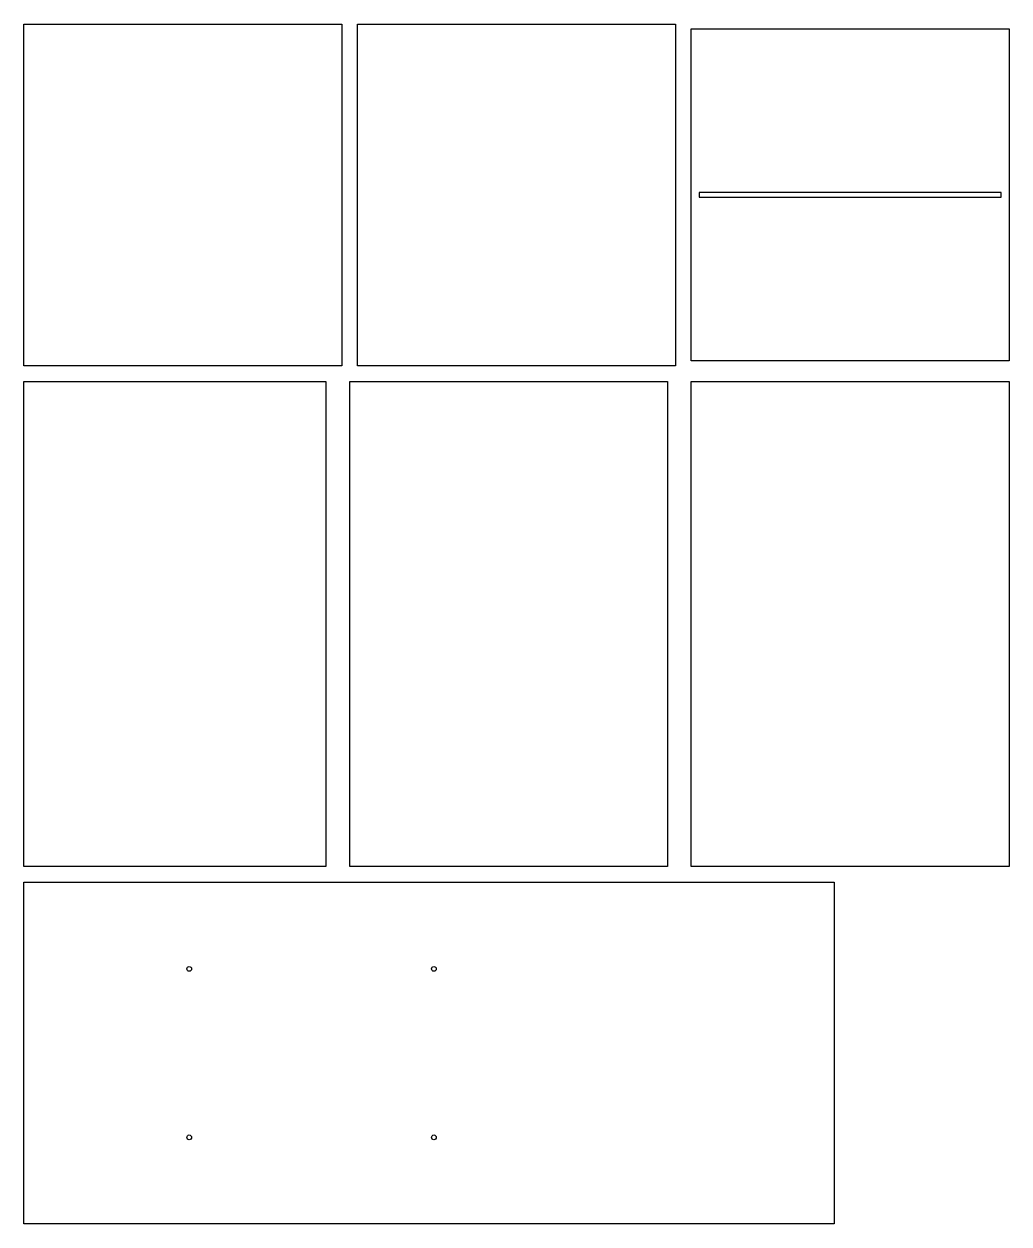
# Model space of a CAD drawing. Header units: millimetres. Extents: x -255 to 365, y -108 to 648.
import ezdxf

# ---------------------------------------------------------------- set-up
doc = ezdxf.new("R2010")
doc.units = ezdxf.units.MM
doc.layers.get('0').update_dxf_attribs({"linetype": 'CONTINUOUS'})

msp = doc.modelspace()

# ---------------------------------------------------------------- linework, layer by layer
for points in [[(-255, 432.5), (-255, 647.5), (-55, 647.5), (-55, 432.5)], [(-45, 432.5), (-45, 647.5), (155, 647.5), (155, 432.5)], [(365, 435.5), (165, 435.5), (165, 644.5), (365, 644.5)], [(170, 538.5), (360, 538.5), (360, 541.5), (170, 541.5)], [(-65, 117.5), (-255, 117.5), (-255, 422.5), (-65, 422.5)], [(150, 117.5), (-50, 117.5), (-50, 422.5), (150, 422.5)], [(365, 117.5), (165, 117.5), (165, 422.5), (365, 422.5)], [(-255, -107.5), (-255, 107.5), (255, 107.5), (255, -107.5)]]:
    msp.add_lwpolyline(points, close=True)
for centre in [(-151, 53), (3, 53), (-151, -53), (3, -53)]:
    msp.add_circle(centre, 1.5)

doc.saveas('drawing.dxf')
